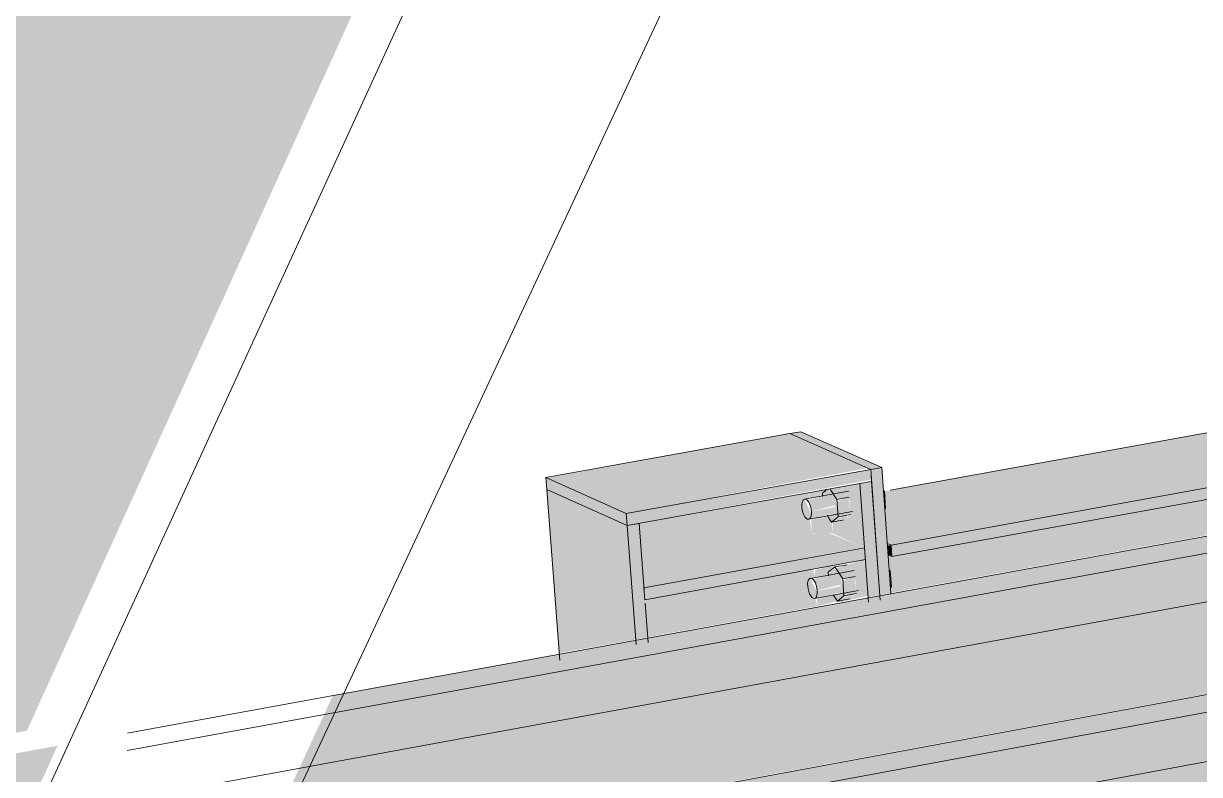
# Model space of a CAD drawing. Header units: inches. Extents: x -8026 to -8021, y -2777 to 2751.
# Drawn here: x -8022.11042 to -8022.07622, y 2750.35882 to 2750.38065 of the extents above; entities that cross this region are included whole.
import ezdxf

# ---------------------------------------------------------------- set-up
doc = ezdxf.new("R2010")
doc.units = ezdxf.units.IN
doc.header["$MEASUREMENT"] = 0
for name, color, linetype, lineweight in [('A-GENM', 5, 'Continuous', 9), ('I-WALL', 2, 'Continuous', 13), ('S-BEAM', 12, 'Continuous', 9), ('S-BEAM-1', 63, 'Continuous', 9), ('S-BEAM-2', 53, 'Continuous', 9), ('S-BEAM-4', 133, 'Continuous', 9), ('S-COLS', 52, 'Continuous', 9), ('S-COLS-1', 22, 'Continuous', 9), ('S-FSTN', 2, 'Continuous', 9)]:
    doc.layers.add(name, color=color, linetype=linetype, lineweight=lineweight)
doc.layers.add('I-WALL-1', color=2, linetype='Continuous', lineweight=13, transparency=0.4)

msp = doc.modelspace()

# ---------------------------------------------------------------- hatches: boundary and pattern name
at = {"layer": 'A-GENM'}
for points in [[(-8022.08692, 2750.366156), (-8022.086731, 2750.366341), (-8022.086818, 2750.366889), (-8022.087007, 2750.367116), (-8022.087119, 2750.367051), (-8022.08718, 2750.366929), (-8022.087124, 2750.366929), (-8022.086951, 2750.366915), (-8022.086889, 2750.366818), (-8022.086873, 2750.366769), (-8022.086824, 2750.366638), (-8022.086817, 2750.366592), (-8022.086832, 2750.366409), (-8022.087038, 2750.366333), (-8022.086977, 2750.36624)], [(-8022.086766, 2750.366811), (-8022.086405, 2750.366876), (-8022.086631, 2750.367184), (-8022.086959, 2750.3671), (-8022.086779, 2750.366831)], [(-8022.087506, 2750.366468), (-8022.086824, 2750.366638), (-8022.086906, 2750.366873), (-8022.086951, 2750.366915), (-8022.087007, 2750.36695), (-8022.08763, 2750.366792), (-8022.087535, 2750.36662), (-8022.087512, 2750.366515)], [(-8022.086729, 2750.366312), (-8022.086371, 2750.366409), (-8022.086426, 2750.366872), (-8022.086762, 2750.36676), (-8022.086731, 2750.366333)], [(-8022.085375, 2750.366557), (-8022.085347, 2750.366562), (-8022.085384, 2750.366682)], [(-8022.087589, 2750.366236), (-8022.086843, 2750.366409), (-8022.086817, 2750.366592), (-8022.087506, 2750.366468), (-8022.087558, 2750.366249)], [(-8022.08692, 2750.366156), (-8022.086501, 2750.366269), (-8022.086455, 2750.366362), (-8022.086805, 2750.36625), (-8022.086897, 2750.366175)], [(-8022.087335, 2750.364165), (-8022.086653, 2750.364336), (-8022.086735, 2750.36457), (-8022.086783, 2750.364612), (-8022.086824, 2750.36465), (-8022.087459, 2750.364489), (-8022.087364, 2750.364317), (-8022.087345, 2750.364241)], [(-8022.08675, 2750.363855), (-8022.086561, 2750.36404), (-8022.086647, 2750.364586), (-8022.086855, 2750.364825), (-8022.087009, 2750.364628), (-8022.086977, 2750.364623), (-8022.086783, 2750.364612), (-8022.08672, 2750.364522), (-8022.086653, 2750.364336), (-8022.086647, 2750.36429), (-8022.086676, 2750.364093), (-8022.086866, 2750.36403), (-8022.086807, 2750.363941)], [(-8022.086595, 2750.364508), (-8022.086235, 2750.364573), (-8022.086473, 2750.364914), (-8022.086794, 2750.364806), (-8022.086609, 2750.364528)], [(-8022.087418, 2750.363933), (-8022.086673, 2750.364105), (-8022.086596, 2750.364165), (-8022.086646, 2750.364218), (-8022.086647, 2750.36429), (-8022.087335, 2750.364153), (-8022.087386, 2750.363947), (-8022.087395, 2750.363943)], [(-8022.086559, 2750.36401), (-8022.086198, 2750.364075), (-8022.086256, 2750.36457), (-8022.086592, 2750.364457), (-8022.08656, 2750.36403)], [(-8022.085205, 2750.364256), (-8022.085178, 2750.364261), (-8022.085215, 2750.364381)], [(-8022.08675, 2750.363855), (-8022.086357, 2750.363946), (-8022.086274, 2750.364062), (-8022.086635, 2750.363947), (-8022.086729, 2750.363872)]]:
    msp.add_hatch(color=256, dxfattribs=at).paths.add_polyline_path(points, flags=0)
h = msp.add_hatch(color=256, dxfattribs=at)
h.paths.add_polyline_path([(-8022.087557, 2750.36625), (-8022.087516, 2750.366425), (-8022.087702, 2750.366814), (-8022.087759, 2750.366778), (-8022.08776, 2750.366528), (-8022.087661, 2750.366268), (-8022.087558, 2750.36625)], flags=0)
h.paths.add_polyline_path([(-8022.087505, 2750.366395), (-8022.087606, 2750.366749), (-8022.087548, 2750.366531), (-8022.087506, 2750.366398)], flags=0)
h = msp.add_hatch(color=256, dxfattribs=at)
h.paths.add_polyline_path([(-8022.087386, 2750.363947), (-8022.087343, 2750.364115), (-8022.087531, 2750.364511), (-8022.087588, 2750.364475), (-8022.087588, 2750.364226), (-8022.08749, 2750.363966), (-8022.087395, 2750.363949)], flags=0)
h.paths.add_polyline_path([(-8022.087334, 2750.364092), (-8022.087435, 2750.364445), (-8022.087381, 2750.364243), (-8022.087335, 2750.364095)], flags=0)
at = {"layer": 'I-WALL-1'}
h = msp.add_hatch(color=256, dxfattribs=at)
h.paths.add_polyline_path([(-8022.157909, 2750.343444), (-8022.157289, 2750.34356), (-8022.157405, 2750.344748), (-8022.158071, 2750.345094), (-8022.157961, 2750.343976)], flags=0)
h.paths.add_polyline_path([(-8022.146141, 2750.346161), (-8022.146696, 2750.351831), (-8022.146974, 2750.35201), (-8022.147054, 2750.353423), (-8022.145423, 2750.353719), (-8022.145616, 2750.355777), (-8022.148815, 2750.357337), (-8022.147783, 2750.346416), (-8022.146945, 2750.346571), (-8022.146163, 2750.346172)], flags=0)
h.paths.add_polyline_path([(-8022.137783, 2750.355105), (-8022.134503, 2750.3557), (-8022.134648, 2750.357313), (-8022.13793, 2750.35672), (-8022.137884, 2750.356213)], flags=0)
h.paths.add_polyline_path([(-8022.126741, 2750.357109), (-8022.125766, 2750.357286), (-8022.126816, 2750.35797)], flags=0)
h.paths.add_polyline_path([(-8022.134656, 2750.357405), (-8022.135198, 2750.363428), (-8022.138752, 2750.365742), (-8022.138147, 2750.359104), (-8022.134967, 2750.357557)], flags=0)
h.paths.add_polyline_path([(-8022.111705, 2750.359838), (-8022.110324, 2750.360088), (-8022.089021, 2750.406966), (-8022.115254, 2750.402804), (-8022.111917, 2750.362404)], flags=0)
h.paths.add_polyline_path([(-8022.159562, 2750.360336), (-8022.156818, 2750.360821), (-8022.156892, 2750.361374), (-8022.159805, 2750.362819), (-8022.159663, 2750.361374)], flags=0)
h.paths.add_polyline_path([(-8022.120926, 2750.361823), (-8022.124306, 2750.401368), (-8022.141559, 2750.398631), (-8022.138095, 2750.397131), (-8022.143031, 2750.396343), (-8022.141053, 2750.37473), (-8022.12209, 2750.36257)], flags=0)
h.paths.add_polyline_path([(-8022.14253, 2750.375677), (-8022.144363, 2750.395315), (-8022.144524, 2750.395386), (-8022.142721, 2750.3758)], flags=0)
h.paths.add_polyline_path([(-8022.162969, 2750.388783), (-8022.163591, 2750.395136), (-8022.165526, 2750.394829), (-8022.165062, 2750.390125), (-8022.163465, 2750.389101)], flags=0)
h.paths.add_polyline_path([(-8022.167252, 2750.412326), (-8022.165305, 2750.412617), (-8022.168623, 2750.446455), (-8022.167879, 2750.446553), (-8022.168992, 2750.457934), (-8022.1641, 2750.458552), (-8022.153953, 2750.454898), (-8022.154237, 2750.457946), (-8022.147635, 2750.466727), (-8022.173487, 2750.475516), (-8022.168445, 2750.424416)], flags=0)
h.paths.add_polyline_path([(-8022.14637, 2750.415449), (-8022.14619, 2750.415476), (-8022.148098, 2750.436221), (-8022.148289, 2750.436294), (-8022.146938, 2750.421623)], flags=0)
h.paths.add_polyline_path([(-8022.144802, 2750.415684), (-8022.125939, 2750.418505), (-8022.126832, 2750.428644), (-8022.146683, 2750.436243), (-8022.145601, 2750.424416)], flags=0)
h.paths.add_polyline_path([(-8022.116666, 2750.419893), (-8022.107539, 2750.421258), (-8022.117081, 2750.424911), (-8022.116965, 2750.42351)], flags=0)
h.paths.add_polyline_path([(-8022.084917, 2750.430042), (-8022.086058, 2750.445791), (-8022.087033, 2750.446079), (-8022.101014, 2750.436027), (-8022.1013, 2750.43594), (-8022.084965, 2750.430059)], flags=0)
h.paths.add_polyline_path([(-8022.080352, 2750.436846), (-8022.076639, 2750.441874), (-8022.08086, 2750.44402), (-8022.080491, 2750.438813)], flags=0)
h.paths.add_polyline_path([(-8022.108295, 2750.438459), (-8022.108552, 2750.44169), (-8022.101583, 2750.451069), (-8022.111059, 2750.454291), (-8022.124759, 2750.44457), (-8022.125044, 2750.444489), (-8022.108552, 2750.438551)], flags=0)
h.paths.add_polyline_path([(-8022.131848, 2750.446939), (-8022.13212, 2750.450076), (-8022.125353, 2750.459151), (-8022.133655, 2750.461974), (-8022.147046, 2750.452589), (-8022.147329, 2750.452513), (-8022.131967, 2750.446982)], flags=0)
h = msp.add_hatch(color=256, dxfattribs=at)
h.paths.add_polyline_path([(-8022.135213, 2750.338027), (-8022.131969, 2750.338647), (-8022.133494, 2750.355264), (-8022.136758, 2750.354668), (-8022.135303, 2750.339026)], flags=0)
h.paths.add_polyline_path([(-8022.124139, 2750.338753), (-8022.120557, 2750.339415), (-8022.122008, 2750.35503), (-8022.124801, 2750.356849), (-8022.125771, 2750.356672), (-8022.124284, 2750.340434)], flags=0)
h.paths.add_polyline_path([(-8022.144123, 2750.341254), (-8022.143256, 2750.341417), (-8022.144359, 2750.353282), (-8022.146033, 2750.352977), (-8022.145899, 2750.351538), (-8022.145602, 2750.351389), (-8022.144831, 2750.343105), (-8022.145103, 2750.343), (-8022.14513, 2750.34252), (-8022.145516, 2750.342718), (-8022.146411, 2750.34255), (-8022.146398, 2750.342424), (-8022.1442, 2750.341293)], flags=0)
h.paths.add_polyline_path([(-8022.110613, 2750.357049), (-8022.109434, 2750.359651), (-8022.110808, 2750.359401), (-8022.110647, 2750.357484)], flags=0)
at = {"layer": 'S-BEAM-1'}
msp.add_hatch(color=256, dxfattribs=at).paths.add_polyline_path([(-8022.085166, 2750.365152), (-8022.08519, 2750.365483), (-8022.085294, 2750.365483), (-8022.085273, 2750.3652), (-8022.08519, 2750.365163)], flags=0)
at = {"layer": 'S-BEAM-2'}
h = msp.add_hatch(color=256, dxfattribs=at)
h.paths.add_polyline_path([(-8022.08519, 2750.365483), (-8022.02257, 2750.376856), (-8022.02266, 2750.378393), (-8022.085392, 2750.367053), (-8022.085298, 2750.365531)], flags=0)
h.paths.add_polyline_path([(-8022.012053, 2750.378766), (-8022.001978, 2750.380596), (-8022.004698, 2750.38164), (-8022.012137, 2750.380295)], flags=0)
h = msp.add_hatch(color=256, dxfattribs=at)
h.paths.add_polyline_path([(-8022.085197, 2750.364097), (-8022.022503, 2750.37553), (-8022.022557, 2750.376537), (-8022.085196, 2750.365166), (-8022.085275, 2750.365155), (-8022.0852, 2750.364139)], flags=0)
h.paths.add_polyline_path([(-8022.011991, 2750.377446), (-8021.99963, 2750.3797), (-8022.001411, 2750.380381), (-8022.012041, 2750.378449)], flags=0)
h = msp.add_hatch(color=256, dxfattribs=at)
h.paths.add_polyline_path([(-8022.085166, 2750.365152), (-8022.022553, 2750.376534), (-8022.02257, 2750.376856), (-8022.08519, 2750.365483), (-8022.085182, 2750.365379)], flags=0)
h.paths.add_polyline_path([(-8022.012037, 2750.378446), (-8022.001408, 2750.380378), (-8022.001978, 2750.380596), (-8022.012053, 2750.378766), (-8022.012048, 2750.378665)], flags=0)
at = {"layer": 'S-BEAM-4'}
h = msp.add_hatch(color=256, dxfattribs=at)
h.paths.add_polyline_path([(-8022.101679, 2750.360561), (-8022.022449, 2750.37503), (-8022.022478, 2750.375509), (-8022.101429, 2750.361111)], flags=0)
h.paths.add_polyline_path([(-8022.011941, 2750.376949), (-8021.998765, 2750.379355), (-8021.999608, 2750.379679), (-8022.011967, 2750.377425), (-8022.011957, 2750.377243)], flags=0)
h = msp.add_hatch(color=256, dxfattribs=at)
h.paths.add_polyline_path([(-8022.102403, 2750.358996), (-8022.022377, 2750.373671), (-8022.022449, 2750.37503), (-8022.101679, 2750.360561), (-8022.102182, 2750.359473)], flags=0)
h.paths.add_polyline_path([(-8022.011873, 2750.375597), (-8021.99637, 2750.37844), (-8021.998765, 2750.379355), (-8022.011941, 2750.376949), (-8022.011894, 2750.376009)], flags=0)
h = msp.add_hatch(color=256, dxfattribs=at)
h.paths.add_polyline_path([(-8022.103779, 2750.356029), (-8022.022097, 2750.371124), (-8022.022196, 2750.372973), (-8022.022343, 2750.373032), (-8022.022378, 2750.373672), (-8022.102405, 2750.358997), (-8022.102998, 2750.357715)], flags=0)
h.paths.add_polyline_path([(-8022.011745, 2750.373037), (-8021.991879, 2750.376724), (-8021.996371, 2750.378441), (-8022.011874, 2750.375598)], flags=0)
h = msp.add_hatch(color=256, dxfattribs=at)
h.paths.add_polyline_path([(-8022.104002, 2750.355446), (-8022.022046, 2750.370615), (-8022.022075, 2750.371106), (-8022.103745, 2750.356013)], flags=0)
h.paths.add_polyline_path([(-8022.011698, 2750.37253), (-8021.990974, 2750.376365), (-8021.991861, 2750.37669), (-8022.011725, 2750.373019)], flags=0)
h = msp.add_hatch(color=256, dxfattribs=at)
h.paths.add_polyline_path([(-8022.104737, 2750.353859), (-8022.021972, 2750.36924), (-8022.022046, 2750.370615), (-8022.104002, 2750.355446), (-8022.104512, 2750.354346)], flags=0)
h.paths.add_polyline_path([(-8022.011629, 2750.371162), (-8021.988572, 2750.375447), (-8021.990974, 2750.376365), (-8022.011698, 2750.37253), (-8022.01165, 2750.371582)], flags=0)
h = msp.add_hatch(color=256, dxfattribs=at)
h.paths.add_polyline_path([(-8022.104072, 2750.351171), (-8022.021831, 2750.366576), (-8022.021973, 2750.369241), (-8022.104739, 2750.353859), (-8022.105546, 2750.352117)], flags=0)
h.paths.add_polyline_path([(-8022.011497, 2750.368512), (-8021.983933, 2750.373675), (-8021.988572, 2750.375448), (-8022.01163, 2750.371163), (-8022.011607, 2750.370697)], flags=0)
at = {"layer": 'S-COLS-1'}
for points in [[(-8022.094838, 2750.362343), (-8022.09261, 2750.362742), (-8022.092862, 2750.366056), (-8022.095204, 2750.367106), (-8022.094977, 2750.364152)], [(-8022.09261, 2750.362742), (-8022.092266, 2750.362805), (-8022.092518, 2750.366119), (-8022.092862, 2750.366056), (-8022.092717, 2750.364148)]]:
    msp.add_hatch(color=256, dxfattribs=at).paths.add_polyline_path(points, flags=0)
h = msp.add_hatch(color=256, dxfattribs=at)
h.paths.add_polyline_path([(-8022.078437, 2750.244013), (-8022.077855, 2750.244156), (-8022.078389, 2750.251359), (-8022.078973, 2750.251218), (-8022.078439, 2750.244029)], flags=0)
h.paths.add_polyline_path([(-8022.080449, 2750.27109), (-8022.079861, 2750.271226), (-8022.081624, 2750.295021), (-8022.082252, 2750.295356), (-8022.081372, 2750.283514)], flags=0)
h.paths.add_polyline_path([(-8022.08733, 2750.363709), (-8022.086751, 2750.363855), (-8022.086901, 2750.364029), (-8022.087346, 2750.363923), (-8022.087338, 2750.363818)], flags=0)
h.paths.add_polyline_path([(-8022.087392, 2750.364548), (-8022.087011, 2750.36463), (-8022.086978, 2750.364726), (-8022.086842, 2750.364904), (-8022.087408, 2750.364756), (-8022.087393, 2750.364553)], flags=0)
h.paths.add_polyline_path([(-8022.08687, 2750.365786), (-8022.086868, 2750.365786), (-8022.086922, 2750.366157), (-8022.08709, 2750.366328), (-8022.087517, 2750.366225), (-8022.087488, 2750.365837), (-8022.08701, 2750.365849), (-8022.086872, 2750.365817)], flags=0)
h.paths.add_polyline_path([(-8022.087563, 2750.366851), (-8022.087181, 2750.36693), (-8022.087149, 2750.367028), (-8022.087149, 2750.367092), (-8022.087574, 2750.366999), (-8022.087565, 2750.366868)], flags=0)
h = msp.add_hatch(color=256, dxfattribs=at)
h.paths.add_polyline_path([(-8022.077855, 2750.244156), (-8022.077024, 2750.24436), (-8022.077555, 2750.25156), (-8022.078389, 2750.251359), (-8022.077913, 2750.24493)], flags=0)
h.paths.add_polyline_path([(-8022.079861, 2750.271226), (-8022.079021, 2750.271419), (-8022.080728, 2750.294543), (-8022.081624, 2750.295021), (-8022.080944, 2750.285834)], flags=0)
h.paths.add_polyline_path([(-8022.086722, 2750.363819), (-8022.085857, 2750.364015), (-8022.085959, 2750.365061), (-8022.086463, 2750.364916), (-8022.086229, 2750.364489), (-8022.086198, 2750.364075), (-8022.086404, 2750.363918), (-8022.086725, 2750.363855)], flags=0)
h.paths.add_polyline_path([(-8022.08596, 2750.365412), (-8022.086098, 2750.367278), (-8022.086612, 2750.367187), (-8022.086399, 2750.366793), (-8022.086368, 2750.366377), (-8022.086575, 2750.366218), (-8022.086895, 2750.366157), (-8022.08687, 2750.365817), (-8022.085986, 2750.365423)], flags=0)
h = msp.add_hatch(color=256, dxfattribs=at)
h.paths.add_polyline_path([(-8022.077024, 2750.24436), (-8022.076697, 2750.244441), (-8022.077227, 2750.25164), (-8022.077555, 2750.25156), (-8022.077066, 2750.24493)], flags=0)
h.paths.add_polyline_path([(-8022.079021, 2750.271419), (-8022.078691, 2750.271496), (-8022.080376, 2750.294354), (-8022.080728, 2750.294543), (-8022.079375, 2750.276203)], flags=0)
h.paths.add_polyline_path([(-8022.085854, 2750.363974), (-8022.085512, 2750.364036), (-8022.085756, 2750.36734), (-8022.086098, 2750.367278), (-8022.085867, 2750.364153)], flags=0)
h = msp.add_hatch(color=256, dxfattribs=at)
h.paths.add_polyline_path([(-8022.079011, 2750.243871), (-8022.078439, 2750.244029), (-8022.079016, 2750.251207), (-8022.081711, 2750.250495), (-8022.081707, 2750.250434), (-8022.081392, 2750.250458), (-8022.080696, 2750.250045), (-8022.080599, 2750.249383), (-8022.079876, 2750.249559), (-8022.079114, 2750.249107), (-8022.079018, 2750.247817), (-8022.079299, 2750.247748), (-8022.07902, 2750.244003)], flags=0)
h.paths.add_polyline_path([(-8022.083212, 2750.270448), (-8022.080449, 2750.27109), (-8022.082252, 2750.295356), (-8022.085204, 2750.296934), (-8022.084369, 2750.285833)], flags=0)
h.paths.add_polyline_path([(-8022.085527, 2750.315341), (-8022.085581, 2750.316063), (-8022.086548, 2750.315862), (-8022.085643, 2750.3154)], flags=0)
h.paths.add_polyline_path([(-8022.092272, 2750.362807), (-8022.08733, 2750.363709), (-8022.087398, 2750.363939), (-8022.087492, 2750.363967), (-8022.087576, 2750.364155), (-8022.08759, 2750.364476), (-8022.087498, 2750.364529), (-8022.087394, 2750.364565), (-8022.087461, 2750.364792), (-8022.092354, 2750.363901)], flags=0)
h.paths.add_polyline_path([(-8022.087377, 2750.364336), (-8022.087426, 2750.364447), (-8022.087389, 2750.364358)], flags=0)
h.paths.add_polyline_path([(-8022.092433, 2750.364941), (-8022.087488, 2750.365837), (-8022.087561, 2750.366243), (-8022.087663, 2750.366269), (-8022.087753, 2750.366483), (-8022.087761, 2750.366779), (-8022.087669, 2750.366832), (-8022.087565, 2750.366868), (-8022.087597, 2750.367011), (-8022.092523, 2750.366122), (-8022.092461, 2750.365299)], flags=0)
h.paths.add_polyline_path([(-8022.087548, 2750.366639), (-8022.087597, 2750.36675), (-8022.087558, 2750.366657)], flags=0)
at = {"layer": 'S-FSTN'}
for points in [[(-8022.085781, 2750.367686), (-8022.085461, 2750.367744), (-8022.087816, 2750.368784), (-8022.088136, 2750.368727), (-8022.085852, 2750.367717)], [(-8022.09289, 2750.366403), (-8022.085869, 2750.367725), (-8022.088136, 2750.368727), (-8022.095203, 2750.36744), (-8022.093212, 2750.366548)], [(-8022.085512, 2750.364036), (-8022.085192, 2750.364095), (-8022.085461, 2750.367744), (-8022.085781, 2750.36768), (-8022.085521, 2750.364153)], [(-8022.092864, 2750.366057), (-8022.09289, 2750.366403), (-8022.095231, 2750.367452), (-8022.095204, 2750.367106), (-8022.09289, 2750.366069)], [(-8022.092862, 2750.366057), (-8022.08576, 2750.367392), (-8022.085814, 2750.36768), (-8022.09289, 2750.366403), (-8022.092864, 2750.366057)], [(-8022.092376, 2750.364246), (-8022.085986, 2750.365423), (-8022.087034, 2750.365854), (-8022.087561, 2750.365824), (-8022.092433, 2750.364941)], [(-8022.092349, 2750.363899), (-8022.085934, 2750.365065), (-8022.08596, 2750.365411), (-8022.092376, 2750.364246), (-8022.092368, 2750.364148)]]:
    msp.add_hatch(color=256, dxfattribs=at).paths.add_polyline_path(points, flags=0)

# ---------------------------------------------------------------- linework, layer by layer
at = {"layer": 'A-GENM'}
for p, q in [((-8022.087705, 2750.366823), (-8022.086429, 2750.367054)), ((-8022.087049, 2750.367108), (-8022.087185, 2750.366997)), ((-8022.086766, 2750.366811), (-8022.086973, 2750.367122)), ((-8022.085384, 2750.367061), (-8022.085347, 2750.366562)), ((-8022.085384, 2750.367061), (-8022.085384, 2750.367061)), ((-8022.085384, 2750.367061), (-8022.085384, 2750.367061)), ((-8022.087185, 2750.366997), (-8022.087178, 2750.366898)), ((-8022.086405, 2750.366876), (-8022.086766, 2750.366811)), ((-8022.086729, 2750.366312), (-8022.086766, 2750.366811)), ((-8022.086309, 2750.366466), (-8022.087584, 2750.366236)), ((-8022.087045, 2750.366343), (-8022.08692, 2750.366156)), ((-8022.086729, 2750.366312), (-8022.086368, 2750.366377)), ((-8022.085347, 2750.366562), (-8022.085384, 2750.366532)), ((-8022.085384, 2750.366555), (-8022.085347, 2750.366562)), ((-8022.08692, 2750.366156), (-8022.086729, 2750.366312)), ((-8022.08656, 2750.366221), (-8022.08692, 2750.366156)), ((-8022.087534, 2750.36452), (-8022.086259, 2750.364752)), ((-8022.086823, 2750.364851), (-8022.087014, 2750.364695)), ((-8022.087014, 2750.364695), (-8022.087007, 2750.364595)), ((-8022.086463, 2750.364916), (-8022.086823, 2750.364851)), ((-8022.086595, 2750.364508), (-8022.086823, 2750.364851)), ((-8022.085214, 2750.364759), (-8022.085178, 2750.364261)), ((-8022.086235, 2750.364573), (-8022.086595, 2750.364508)), ((-8022.086559, 2750.36401), (-8022.086595, 2750.364508)), ((-8022.086138, 2750.364165), (-8022.087413, 2750.363933)), ((-8022.086874, 2750.364041), (-8022.08675, 2750.363855)), ((-8022.08675, 2750.363855), (-8022.086559, 2750.36401)), ((-8022.086559, 2750.36401), (-8022.086198, 2750.364075)), ((-8022.086389, 2750.36392), (-8022.08675, 2750.363855))]:
    msp.add_line(p, q, dxfattribs=at)
for points in [[(-8022.087706, 2750.366824, 0), (-8022.087734, 2750.366811, 0), (-8022.087759, 2750.366778, 0), (-8022.087777, 2750.366728, 0), (-8022.087786, 2750.366665, 0), (-8022.087785, 2750.366592, 0)], [(-8022.087506, 2750.366468, 0), (-8022.087516, 2750.366545, 0), (-8022.087535, 2750.36662, 0), (-8022.087562, 2750.36669, 0), (-8022.087594, 2750.366748, 0), (-8022.08763, 2750.366792, 0), (-8022.087667, 2750.366818, 0), (-8022.087702, 2750.366824, 0)], [(-8022.087785, 2750.366592, 0), (-8022.087775, 2750.366516, 0), (-8022.087756, 2750.36644, 0), (-8022.087729, 2750.36637, 0), (-8022.087697, 2750.366312, 0), (-8022.087661, 2750.366268, 0), (-8022.087624, 2750.366242, 0), (-8022.087589, 2750.366236, 0), (-8022.087557, 2750.36625, 0), (-8022.087532, 2750.366282, 0), (-8022.087514, 2750.366332, 0), (-8022.087505, 2750.366395, 0), (-8022.087506, 2750.366468, 0)], [(-8022.087535, 2750.364521, 0), (-8022.087563, 2750.364508, 0), (-8022.087588, 2750.364475, 0), (-8022.087606, 2750.364425, 0), (-8022.087615, 2750.364362, 0), (-8022.087614, 2750.36429, 0)], [(-8022.087614, 2750.36429, 0), (-8022.087604, 2750.364213, 0), (-8022.087584, 2750.364138, 0), (-8022.087558, 2750.364068, 0), (-8022.087526, 2750.364009, 0), (-8022.08749, 2750.363966, 0), (-8022.087453, 2750.36394, 0), (-8022.087418, 2750.363933, 0), (-8022.087386, 2750.363947, 0), (-8022.08736, 2750.36398, 0), (-8022.087343, 2750.364029, 0), (-8022.087334, 2750.364092, 0), (-8022.087335, 2750.364165, 0)], [(-8022.087335, 2750.364165, 0), (-8022.087345, 2750.364241, 0), (-8022.087364, 2750.364317, 0), (-8022.087391, 2750.364387, 0), (-8022.087423, 2750.364445, 0), (-8022.087459, 2750.364489, 0), (-8022.087496, 2750.364515, 0), (-8022.087531, 2750.364521, 0)]]:
    msp.add_polyline3d(points, dxfattribs=at)
at = {"layer": 'I-WALL'}
for p, q in [((-8022.081016, 2750.404222), (-8022.108537, 2750.345258)), ((-8022.119949, 2750.336057), (-8022.089222, 2750.403098))]:
    msp.add_line(p, q, dxfattribs=at)
at = {"layer": 'S-BEAM'}
for p, q in [((-8022.0203, 2750.378819), (-8022.085218, 2750.367085)), ((-8022.0202, 2750.377286), (-8022.08519, 2750.365483)), ((-8022.020183, 2750.376965), (-8022.085166, 2750.365152)), ((-8022.097375, 2750.36185), (-8022.016993, 2750.376509)), ((-8022.016937, 2750.376037), (-8022.097684, 2750.36129)), ((-8022.016869, 2750.374681), (-8022.098467, 2750.359718)), ((-8022.100295, 2750.35665), (-8022.016354, 2750.372163)), ((-8022.016302, 2750.371678), (-8022.100627, 2750.356071)), ((-8022.016234, 2750.370306), (-8022.101431, 2750.354473)), ((-8022.08519, 2750.365483), (-8022.085298, 2750.365531)), ((-8022.085166, 2750.365152), (-8022.08519, 2750.365483)), ((-8022.085273, 2750.3652), (-8022.085166, 2750.365152)), ((-8022.105926, 2750.360291), (-8022.097375, 2750.36185)), ((-8022.097684, 2750.36129), (-8022.106242, 2750.359727)), ((-8022.107402, 2750.360022), (-8022.105926, 2750.360291)), ((-8022.106242, 2750.359727), (-8022.107407, 2750.359515)), ((-8022.098467, 2750.359718), (-8022.10702, 2750.35815))]:
    msp.add_line(p, q, dxfattribs=at)
at = {"layer": 'S-COLS'}
for p, q in [((-8022.094822, 2750.362135), (-8022.095204, 2750.367106)), ((-8022.092862, 2750.366056), (-8022.095204, 2750.367106)), ((-8022.085756, 2750.36734), (-8022.086098, 2750.367278)), ((-8022.085843, 2750.363828), (-8022.086098, 2750.367278)), ((-8022.085501, 2750.36389), (-8022.085756, 2750.36734)), ((-8022.092518, 2750.366119), (-8022.092862, 2750.366056)), ((-8022.092862, 2750.366056), (-8022.092599, 2750.362595)), ((-8022.092369, 2750.364162), (-8022.092518, 2750.366119)), ((-8022.092255, 2750.362658), (-8022.092342, 2750.3638))]:
    msp.add_line(p, q, dxfattribs=at)
at = {"layer": 'S-FSTN'}
for p, q in [((-8022.087816, 2750.368784), (-8022.088136, 2750.368727)), ((-8022.087816, 2750.368784), (-8022.085461, 2750.367744)), ((-8022.088136, 2750.368727), (-8022.095231, 2750.367452)), ((-8022.085781, 2750.367686), (-8022.088136, 2750.368727)), ((-8022.085781, 2750.367686), (-8022.088136, 2750.368727)), ((-8022.085781, 2750.367686), (-8022.085461, 2750.367744)), ((-8022.085461, 2750.367744), (-8022.085191, 2750.364083)), ((-8022.095231, 2750.367452), (-8022.09289, 2750.366403)), ((-8022.095231, 2750.367452), (-8022.095205, 2750.367106)), ((-8022.09289, 2750.366403), (-8022.085781, 2750.367686)), ((-8022.085781, 2750.367686), (-8022.085756, 2750.36734)), ((-8022.085511, 2750.364024), (-8022.085781, 2750.367686)), ((-8022.092864, 2750.366056), (-8022.095205, 2750.367106)), ((-8022.086097, 2750.367278), (-8022.092862, 2750.366057)), ((-8022.085756, 2750.36734), (-8022.086097, 2750.367278)), ((-8022.09289, 2750.366403), (-8022.092864, 2750.366056)), ((-8022.092378, 2750.364246), (-8022.085959, 2750.365411)), ((-8022.085933, 2750.365066), (-8022.092352, 2750.363899)), ((-8022.092378, 2750.364246), (-8022.092352, 2750.363899))]:
    msp.add_line(p, q, dxfattribs=at)

doc.saveas('drawing.dxf')
